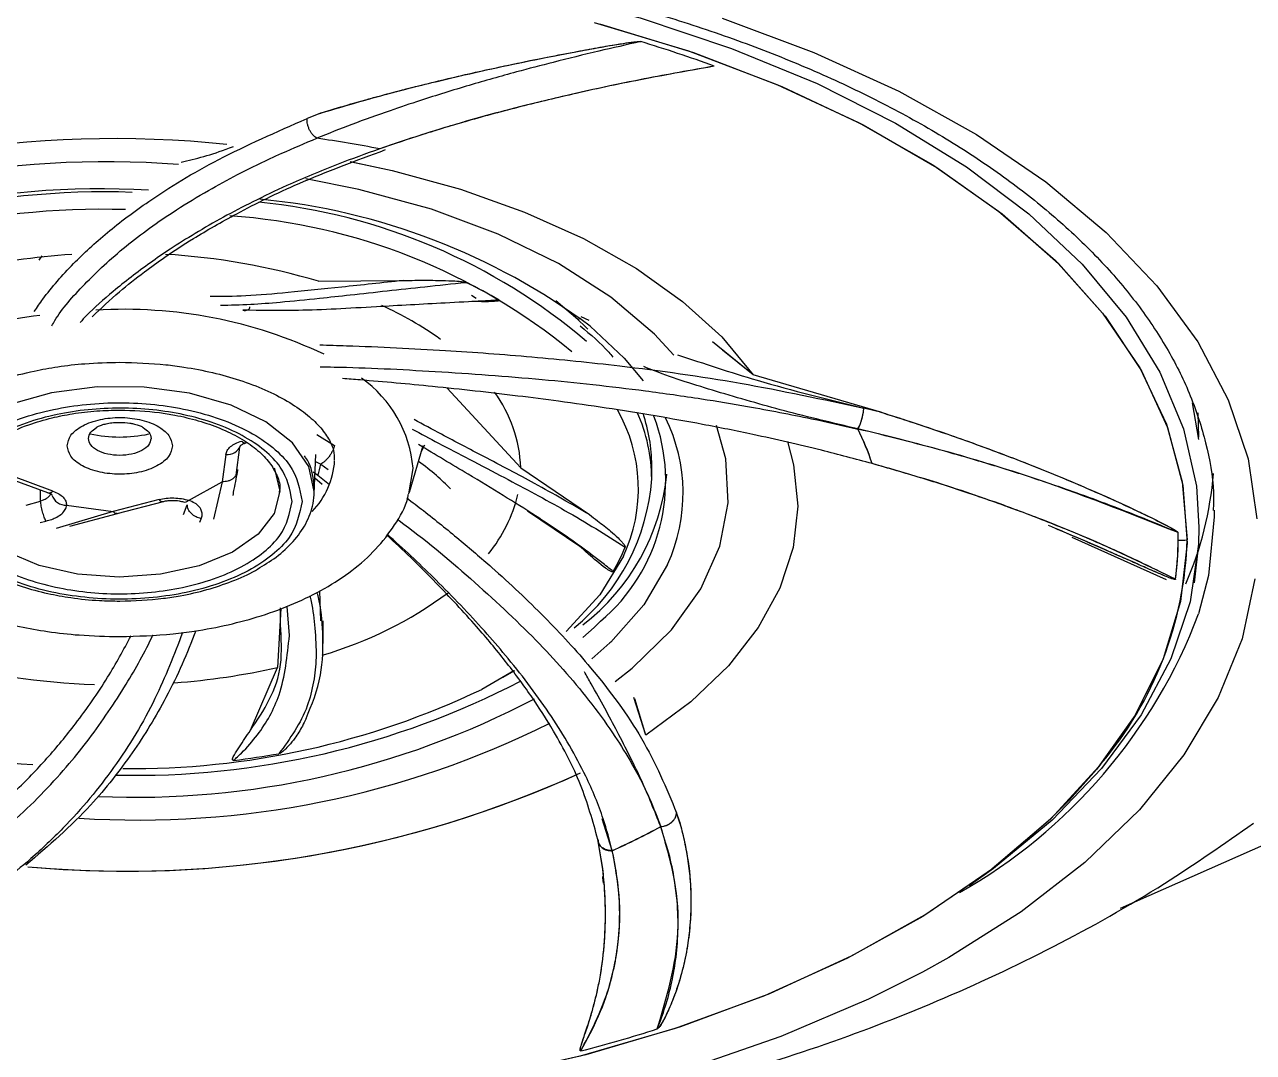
# Model space of a CAD drawing. Extents: x 1076 to 1148, y 508 to 635.
# Drawn here: x 1096.127 to 1097.709, y 577.003 to 578.326 of the extents above; entities that cross this region are included whole.
import ezdxf

# ---------------------------------------------------------------- set-up
doc = ezdxf.new("R2010")
doc.units = 0
doc.header["$MEASUREMENT"] = 0
doc.layers.add('1', color=4, linetype='Continuous')

# ---------------------------------------------------------------- blocks, each defined once
blk = doc.blocks.new('2026 TX')
at = {"layer": '1', "color": 3}
for p, q in [((20.7463, 58.4188), (20.7278, 58.4114)), ((20.7442, 58.4181), (20.7278, 58.4116)), ((20.3862, 58.2348), (20.3823, 58.2291)), ((20.7425, 58.202), (20.8515, 58.203)), ((20.9397, 58.1841), (20.9456, 58.1802)), ((21.0766, 58.1527), (21.048, 58.1767)), ((21.0804, 58.1567), (21.0908, 58.152)), ((21.0804, 58.1536), (21.0766, 58.1527)), ((21.3023, 58.0817), (21.25, 58.1242)), ((21.3023, 58.0817), (21.2629, 58.1132)), ((21.4679, 58.0331), (21.3023, 58.0817)), ((21.003, 57.962), (20.9084, 58.0644)), ((21.8764, 57.9982), (21.8681, 58.0456)), ((21.4653, 58.0339), (21.4448, 58.0388)), ((21.4679, 58.0331), (21.4448, 58.0386)), ((21.8764, 58.0014), (21.8752, 58.0325)), ((20.7403, 58.0046), (20.7632, 57.9907)), ((20.6364, 57.9526), (20.6413, 57.9884)), ((20.8597, 57.9304), (20.8774, 57.9905)), ((20.8792, 57.9911), (20.8744, 57.982)), ((20.6234, 57.9791), (20.6186, 57.9439)), ((20.7371, 57.929), (20.7392, 57.979)), ((20.7388, 57.9702), (20.7456, 57.9667)), ((20.7456, 57.9667), (20.755, 57.9599)), ((21.1717, 57.9478), (21.1717, 57.9652)), ((20.3388, 57.9501), (20.3935, 57.9301)), ((20.4005, 57.9319), (20.3462, 57.9518)), ((20.7418, 57.9521), (20.7358, 57.9563)), ((20.738, 57.9491), (20.7475, 57.9409)), ((20.7567, 57.9398), (20.7418, 57.9521)), ((20.8591, 57.9283), (20.8644, 57.9612)), ((21.003, 57.962), (21.0914, 57.9016)), ((20.3848, 57.919), (20.3848, 57.9333)), ((20.5751, 57.92), (20.6186, 57.9439)), ((20.6186, 57.9439), (20.6072, 57.8958)), ((20.3661, 57.9137), (20.3848, 57.919)), ((20.5372, 57.9209), (20.4782, 57.9055)), ((20.4831, 57.903), (20.5429, 57.9186)), ((20.7369, 57.926), (20.7372, 57.9314)), ((20.4782, 57.9055), (20.4047, 57.8837)), ((20.4181, 57.9138), (20.4782, 57.9055)), ((20.4223, 57.8868), (20.4838, 57.9032)), ((20.5688, 57.9018), (20.5735, 57.9143)), ((21.0793, 57.8606), (21.0118, 57.9062)), ((21.8961, 57.9072), (21.8961, 57.8986)), ((20.3841, 57.8914), (20.3916, 57.8934)), ((20.5897, 57.8918), (20.5916, 57.8964)), ((21.0464, 57.8834), (21.0464, 57.8828)), ((21.7128, 57.8724), (21.8342, 57.8181)), ((20.7456, 57.765), (20.7443, 57.8036)), ((20.6942, 57.7809), (20.6899, 57.7049)), ((20.6938, 57.7599), (20.6938, 57.7816)), ((20.7051, 57.7462), (20.7021, 57.7832)), ((20.7484, 57.7356), (20.7484, 57.7651)), ((20.6549, 57.624), (20.6899, 57.7049)), ((20.9943, 57.7006), (20.9527, 57.6767)), ((20.9949, 57.7004), (20.9799, 57.6918)), ((21.1642, 57.6176), (21.1486, 57.6662)), ((21.1642, 57.6176), (21.1501, 57.6644)), ((21.1209, 57.4691), (21.1078, 57.5102)), ((21.2078, 57.5056), (21.2037, 57.5181)), ((21.2083, 57.5037), (21.2037, 57.5179)), ((22.0097, 57.4983), (21.7748, 57.3944)), ((21.1088, 57.4461), (21.1024, 57.4836)), ((21.1089, 57.4448), (21.1024, 57.4834)), ((21.1082, 57.4357), (21.109, 57.4284)), ((21.1083, 57.4345), (21.1091, 57.4271))]:
    blk.add_line(p, q, dxfattribs=at)
at = {"layer": '1', "color": 3, "flags": 128}
for points in [[(21.2625, 58.5409), (21.3806, 58.4967), (21.4901, 58.4466), (21.5899, 58.3908), (21.6791, 58.3301), (21.7568, 58.265), (21.8223, 58.1961), (21.8749, 58.124), (21.9141, 58.0495), (21.9396, 57.9734), (21.9511, 57.8962)], [(21.9485, 57.8188), (21.9319, 57.7419), (21.9013, 57.6663), (21.8571, 57.5926), (21.7996, 57.5216), (21.7296, 57.454), (21.6476, 57.3904), (21.5543, 57.3315), (21.5203, 57.3126)], [(20.4927, 58.6337), (20.631, 58.6296), (20.7679, 58.6182), (20.902, 58.5995), (21.032, 58.5737), (21.1566, 58.541), (21.2745, 58.5018), (21.3846, 58.4565), (21.4857, 58.4056), (21.577, 58.3494), (21.6573, 58.2887), (21.7261, 58.2239), (21.7825, 58.1558), (21.8261, 58.085), (21.8563, 58.0122), (21.873, 57.9381), (21.8764, 57.8854)], [(20.4927, 58.6337), (20.631, 58.6296), (20.7679, 58.6182), (20.902, 58.5995), (21.032, 58.5737), (21.1566, 58.541), (21.2745, 58.5018), (21.3846, 58.4565), (21.4857, 58.4056), (21.577, 58.3494), (21.6573, 58.2887), (21.7261, 58.2239), (21.7825, 58.1558), (21.8261, 58.085), (21.8563, 58.0122), (21.873, 57.9381), (21.8764, 57.8854)], [(21.1046, 58.5333), (21.2256, 58.4963), (21.3391, 58.4528), (21.4439, 58.4034), (21.5388, 58.3486), (21.6229, 58.2888), (21.6953, 58.2248), (21.7554, 58.1571), (21.8024, 58.0866), (21.836, 58.0138), (21.8557, 57.9396), (21.8613, 57.8647), (21.8528, 57.7898), (21.8304, 57.7158), (21.7941, 57.6435), (21.7444, 57.5734), (21.7098, 57.5344)], [(21.0974, 58.5353), (21.2189, 58.4986), (21.3328, 58.4555), (21.4381, 58.4064), (21.5336, 58.3519), (21.6184, 58.2924), (21.6915, 58.2286), (21.7523, 58.1611), (21.8001, 58.0907), (21.8344, 58.018), (21.8549, 57.9439), (21.8614, 57.869)], [(20.7832, 58.3561), (20.8373, 58.3445), (20.9254, 58.3204), (21.0079, 58.2911), (21.0837, 58.257), (21.1519, 58.2185), (21.2115, 58.176), (21.2618, 58.1303), (21.3023, 58.0817)], [(20.785, 58.3558), (20.8373, 58.3445), (20.9254, 58.3204), (21.0079, 58.2911), (21.0837, 58.257), (21.1519, 58.2185), (21.2115, 58.176), (21.2618, 58.1303), (21.3023, 58.0817)], [(21.2002, 58.107), (21.1752, 58.134), (21.119, 58.1816), (21.0516, 58.2248), (20.9741, 58.2627), (20.8879, 58.2947), (20.7945, 58.3203), (20.7262, 58.334)], [(21.0766, 58.1527), (21.0864, 58.1435), (21.0895, 58.1404)], [(21.0925, 58.1441), (21.1363, 58.1031), (21.1607, 58.0737)], [(20.7372, 57.9314), (20.7302, 57.9637), (20.709, 57.9942), (20.6749, 58.021), (20.6299, 58.0427), (20.5765, 58.0579), (20.5179, 58.0658), (20.4575, 58.066), (20.3988, 58.0583), (20.3452, 58.0433), (20.2999, 58.0219), (20.2653, 57.9952), (20.2437, 57.9649), (20.2361, 57.9326), (20.2363, 57.9276)], [(21.1248, 57.6868), (21.1465, 57.704), (21.197, 57.7534), (21.2349, 57.806), (21.2595, 57.8608), (21.2702, 57.9169), (21.267, 57.9733), (21.2549, 58.0163)], [(21.3464, 57.9958), (21.3544, 57.9658), (21.3597, 57.9127), (21.3538, 57.8595), (21.3368, 57.8071), (21.3089, 57.7561), (21.2705, 57.7071), (21.222, 57.6607), (21.1642, 57.6176)], [(21.3464, 57.9958), (21.3544, 57.9658), (21.3597, 57.9127), (21.3538, 57.8595), (21.3368, 57.8071), (21.3089, 57.7561), (21.2705, 57.7071), (21.222, 57.6607), (21.1642, 57.6176)], [(20.6854, 57.9619), (20.6861, 57.9605), (20.6929, 57.9318), (20.6856, 57.903), (20.6648, 57.8763), (20.6319, 57.8534), (20.589, 57.8358), (20.5392, 57.8249), (20.4858, 57.8212), (20.4324, 57.8251), (20.3828, 57.8363), (20.3402, 57.8541), (20.3076, 57.8771), (20.2872, 57.904), (20.2804, 57.9327), (20.2804, 57.9327)], [(21.8764, 57.8854), (21.8758, 57.8636), (21.8649, 57.7892), (21.8402, 57.7158), (21.8021, 57.6441), (21.751, 57.5748), (21.6872, 57.5085), (21.6116, 57.446), (21.5805, 57.4238)], [(21.8764, 57.8854), (21.8758, 57.8636), (21.8701, 57.814)], [(21.8961, 57.8986), (21.8885, 57.8231), (21.8759, 57.7739)], [(21.1353, 57.8481), (21.105, 57.7982), (21.0617, 57.7513)], [(21.1921, 57.8376), (21.1615, 57.7856), (21.1191, 57.7376)], [(21.1057, 57.7644), (21.0975, 57.7565), (21.083, 57.7435)], [(21.1191, 57.7376), (21.1179, 57.7365), (21.0945, 57.7158)], [(21.7502, 57.5806), (21.7476, 57.5774), (21.6857, 57.5102), (21.6116, 57.4467), (21.5259, 57.3877), (21.4295, 57.3335), (21.3234, 57.2849), (21.2088, 57.2424), (21.0867, 57.2063), (20.9585, 57.177), (20.8255, 57.1549), (20.689, 57.1401), (20.5504, 57.1328), (20.4111, 57.1332), (20.2726, 57.1411)], [(21.7098, 57.5344), (21.6818, 57.5064), (21.6069, 57.4432), (21.5206, 57.3844), (21.4236, 57.3306), (21.317, 57.2823), (21.2019, 57.2401), (21.0795, 57.2044), (20.951, 57.1755), (20.8177, 57.1538), (20.681, 57.1395), (20.5423, 57.1326), (20.4031, 57.1334), (20.2647, 57.1418), (20.1286, 57.1576), (19.9962, 57.1808), (19.8687, 57.211), (19.7477, 57.2481), (19.6342, 57.2915), (19.5295, 57.3409), (19.4346, 57.3958), (19.3504, 57.4556), (19.278, 57.5196), (19.2503, 57.5486)], [(21.5203, 57.3126), (21.4509, 57.2777), (21.3381, 57.2297), (21.2171, 57.1879), (21.0891, 57.1526), (20.9553, 57.1243), (20.8169, 57.1032), (20.6754, 57.0894), (20.5321, 57.0832), (20.3884, 57.0846), (20.2455, 57.0936), (20.105, 57.1101), (19.9682, 57.1339), (19.8364, 57.1648), (19.7108, 57.2025), (19.5927, 57.2467), (19.4833, 57.2969), (19.4259, 57.3276)]]:
    blk.add_lwpolyline(points, dxfattribs=at)
at = {"layer": '1', "color": 3}
for centre, radius, start, end in [((20.6284, 56.7698), 1.8194, 69.9465, 73.0949), ((20.6284, 56.7698), 1.8194, 69.9467, 73.0953), ((20.4793, 56.968), 1.4176, 84.112, 114.4144), ((20.5053, 56.747), 1.6559, 78.997, 81.8362), ((20.4686, 57.149), 1.2069, 85.5558, 116.886), ((20.4628, 57.2397), 1.0813, 86.7745, 118.7025), ((20.4673, 57.2834), 1.0337, 88.0301, 119.0661), ((20.5906, 57.54), 0.7674, 49.6152, 84.3713), ((20.5886, 57.4678), 0.8434, 53.3127, 84.6706), ((20.4634, 57.3055), 0.9892, 88.2349, 119.7), ((20.576, 57.5124), 0.7755, 50.5327, 86.1181), ((20.4814, 57.3458), 0.8925, 93.6267, 102.815), ((20.4958, 57.3783), 0.8598, 73.3276, 86.6775), ((20.6506, 57.6192), 0.6461, 59.8265, 64.1443), ((20.6285, 57.7444), 0.4692, 54.6833, 65.3812), ((20.421, 57.7593), 0.4002, 95.3472, 133.2887), ((20.4919, 57.5623), 0.6036, 64.6942, 93.409), ((20.7068, 57.9481), 0.1581, 4.7702, 54.7808), ((20.8278, 57.9558), 0.1753, 2.008, 36.2041), ((20.9533, 57.945), 0.2364, 310.1636, 20.6124), ((20.9505, 57.9348), 0.2041, 334.8867, 29.9088), ((20.9608, 57.9465), 0.2109, 0.2822, 24.2984), ((20.9657, 57.9647), 0.206, 0.1621, 18.9587), ((20.9923, 57.9292), 0.2198, 335.3711, 26.2353), ((21.136, 57.861), 0.3368, 18.4215, 26.6332), ((21.136, 57.8608), 0.3368, 18.4222, 26.634), ((20.4867, 58.1784), 0.1769, 257.5158, 282.1339), ((20.6483, 57.9996), 0.00564, 215.299, 279.3781), ((20.6249, 57.9979), 0.0189, 265.4403, 336.6546), ((20.6595, 57.9779), 0.1041, 315.9219, 356.3975), ((20.6658, 57.9796), 0.0808, 340.0793, 350.8309), ((20.9116, 57.9825), 0.2811, 307.5625, 354.1318), ((21.4554, 57.9895), 0.441, 336.3422, 355.4681), ((20.9016, 57.9666), 0.2708, 308.91, 355.9749), ((20.3957, 57.9363), 0.00653, 250.3991, 317.863), ((20.4176, 57.9336), 0.0198, 200.0507, 271.5467), ((20.5417, 57.9237), 0.00525, 212.2068, 278.1754), ((20.5703, 57.9241), 0.00631, 257.0636, 319.8316), ((20.8124, 57.9729), 0.1924, 320.7996, 346.3498), ((21.4526, 57.8718), 0.3971, 352.2629, 0.9549), ((21.4546, 57.8718), 0.3951, 359.5408, 0.9607), ((20.9142, 57.9488), 0.2402, 329.9092, 338.2631), ((21.3915, 57.8845), 0.4701, 319.7257, 358.1133), ((21.4521, 57.8719), 0.3976, 352.2656, 359.5312), ((21.7882, 59.968), 2.1003, 271.6763, 271.9949), ((20.5997, 58.222), 0.5227, 286.3891, 306.3424), ((21.2258, 58.0204), 0.6953, 299.4824, 339.2348), ((20.4206, 58.4262), 0.8476, 235.0416, 266.8833), ((20.48, 58.5575), 0.8748, 254.513, 268.3086), ((20.4924, 58.5728), 0.89, 274.1793, 282.8224), ((20.5063, 58.6424), 1.0764, 268.6804, 297.4629), ((20.5061, 58.6447), 1.1069, 267.5594, 297.7016), ((20.5029, 58.6173), 1.0426, 269.3169, 295.5575), ((20.5109, 58.6939), 1.1855, 266.3028, 296.5401), ((20.4954, 58.7212), 1.1443, 276.927, 279.8764), ((20.4953, 58.856), 1.4134, 264.8359, 294.4336), ((20.4958, 58.8546), 1.4119, 265.0901, 294.4407), ((20.7031, 58.392), 1.013, 294.3599, 298.2999), ((20.7031, 58.3918), 1.013, 294.3602, 298.3003), ((20.5883, 59.1026), 1.9544, 284.5835, 287.5855), ((20.5883, 59.1026), 1.9544, 284.5838, 287.5855)]:
    blk.add_arc(centre, radius, start, end, dxfattribs=at)
for points, knots in [([(20.4867, 59.1014), (20.4345, 59.1007), (20.3615, 59.0998), (20.2546, 59.0937), (20.1644, 59.0864), (20.0582, 59.0743), (19.9486, 59.0581), (19.8364, 59.0371), (19.7239, 59.0115), (19.6125, 58.9812), (19.5037, 58.9463), (19.3985, 58.9069), (19.2979, 58.8632), (19.2026, 58.8155), (19.1133, 58.7638), (19.0306, 58.7086), (18.9551, 58.6499), (18.8872, 58.5881), (18.8272, 58.5232), (18.7756, 58.4554), (18.7329, 58.3848), (18.6993, 58.3116), (18.6755, 58.2356), (18.6623, 58.157), (18.6603, 58.0756), (18.6712, 57.9918), (18.6912, 57.9172), (18.7125, 57.8716), (18.7207, 57.8539)], [0, 0, 0, 0, 0.047317, 0.066231, 0.097598, 0.130022, 0.164662, 0.200656, 0.237654, 0.275378, 0.313634, 0.352281, 0.391219, 0.430376, 0.469705, 0.509178, 0.548789, 0.588546, 0.628482, 0.668655, 0.709158, 0.750122, 0.791733, 0.834239, 0.877947, 0.923199, 0.970269, 1, 1, 1, 1]), ([(22.2623, 57.8753), (22.2657, 57.8825), (22.2807, 57.9143), (22.2973, 57.973), (22.3112, 58.0515), (22.3129, 58.1329), (22.3024, 58.2168), (22.2791, 58.2989), (22.2444, 58.3776), (22.2004, 58.4516), (22.1462, 58.5233), (22.0822, 58.5922), (22.0088, 58.658), (21.9266, 58.7202), (21.836, 58.7787), (21.7377, 58.833), (21.6324, 58.8829), (21.5206, 58.9281), (21.4034, 58.9684), (21.2817, 59.0034), (21.1568, 59.0331), (21.031, 59.0572), (20.9069, 59.0756), (20.7961, 59.0876), (20.697, 59.0951), (20.5977, 59.1002), (20.5271, 59.101), (20.4867, 59.1014)], [0, 0, 0, 0, 0.012179, 0.054296, 0.097318, 0.141556, 0.187358, 0.235, 0.277908, 0.320877, 0.363873, 0.406869, 0.449842, 0.492777, 0.535659, 0.578473, 0.621201, 0.663817, 0.706274, 0.748489, 0.790309, 0.831407, 0.870963, 0.908423, 0.935127, 0.962892, 1, 1, 1, 1]), ([(19.1143, 58.0679), (19.1151, 58.07), (19.1235, 58.0928), (19.1493, 58.1354), (19.1921, 58.1949), (19.2454, 58.2522), (19.3076, 58.307), (19.3786, 58.3588), (19.4578, 58.4074), (19.5446, 58.4523), (19.6382, 58.493), (19.7377, 58.5293), (19.8421, 58.5607), (19.9496, 58.587), (20.0576, 58.6078), (20.1603, 58.6229), (20.2513, 58.6325), (20.336, 58.6387), (20.4124, 58.642), (20.4641, 58.6424), (20.4867, 58.6426)], [0, 0, 0, 0, 0.006751, 0.072375, 0.137261, 0.201684, 0.26585, 0.329884, 0.39383, 0.457705, 0.521477, 0.585057, 0.648275, 0.710796, 0.771876, 0.829443, 0.878969, 0.918363, 0.964388, 1, 1, 1, 1]), ([(20.4867, 58.6426), (20.5323, 58.6419), (20.5963, 58.641), (20.69, 58.635), (20.7689, 58.6279), (20.8615, 58.6162), (20.9565, 58.6004), (21.0531, 58.5802), (21.1491, 58.5556), (21.243, 58.5266), (21.3334, 58.4935), (21.4194, 58.4565), (21.5, 58.4158), (21.5745, 58.3719), (21.6423, 58.3249), (21.7029, 58.2752), (21.756, 58.2232), (21.8013, 58.1689), (21.8384, 58.1125), (21.8672, 58.054), (21.8864, 57.9931), (21.896, 57.9437), (21.895, 57.9146), (21.8947, 57.9068)], [0, 0, 0, 0, 0.0616383, 0.0863688, 0.1273384, 0.1696494, 0.2147983, 0.2616348, 0.309688, 0.3585835, 0.4080594, 0.4579291, 0.5080649, 0.5583884, 0.6088696, 0.6595312, 0.710448, 0.7617826, 0.8138043, 0.8669189, 0.9216908, 0.9788247, 1, 1, 1, 1]), ([(21.1575, 58.5106), (21.1394, 58.5065), (21.1015, 58.4979), (21.0482, 58.4848), (20.9925, 58.4702), (20.9351, 58.454), (20.8809, 58.4372), (20.8307, 58.4203), (20.7857, 58.4042), (20.7554, 58.3921), (20.7405, 58.3861)], [0, 0, 0, 0, 0.118992, 0.250177, 0.358107, 0.500217, 0.652031, 0.750145, 0.877265, 1, 1, 1, 1]), ([(20.7442, 58.4181), (20.7699, 58.4258), (20.8157, 58.4395), (20.884, 58.4568), (20.9395, 58.4699), (20.9878, 58.4804), (21.0304, 58.4892), (21.0684, 58.4965), (21.0988, 58.5021), (21.1243, 58.5065), (21.142, 58.5093), (21.153, 58.5106), (21.156, 58.5107), (21.157, 58.5107), (21.1574, 58.5106), (21.1575, 58.5106)], [0, 0, 0, 0, 0.2118772, 0.3779138, 0.5136447, 0.615978, 0.7198614, 0.8090863, 0.8760184, 0.9258277, 0.9796142, 0.9935258, 0.9976535, 0.9990358, 1, 1, 1, 1]), ([(20.7463, 58.4188), (20.7573, 58.4222), (20.7807, 58.4293), (20.8161, 58.4392), (20.8499, 58.4481), (20.8817, 58.4562), (20.9257, 58.4668), (20.9803, 58.479), (21.0364, 58.4905), (21.0777, 58.4983), (21.1109, 58.5043), (21.135, 58.5083), (21.151, 58.5104), (21.1554, 58.5107), (21.1567, 58.5107), (21.1572, 58.5107), (21.1574, 58.5106), (21.1575, 58.5106)], [0, 0, 0, 0, 0.092691, 0.196519, 0.283182, 0.353627, 0.437177, 0.608372, 0.745379, 0.828585, 0.891261, 0.970341, 0.990895, 0.996828, 0.998739, 0.999445, 1, 1, 1, 1]), ([(21.2523, 58.4789), (21.2072, 58.4708), (21.1212, 58.4553), (21.0046, 58.428), (20.9052, 58.4007), (20.8481, 58.3816), (20.8214, 58.3727)], [0, 0, 0, 0, 0.2926798, 0.5569464, 0.7927393, 1, 1, 1, 1]), ([(21.2523, 58.4789), (21.2221, 58.4736), (21.1618, 58.4629), (21.0787, 58.4452), (21.0029, 58.4271), (20.9369, 58.4093), (20.8762, 58.3911), (20.8395, 58.3786), (20.8214, 58.3725)], [0, 0, 0, 0, 0.195459, 0.390276, 0.552712, 0.713557, 0.858443, 1, 1, 1, 1]), ([(20.3766, 58.1632), (20.3802, 58.1685), (20.389, 58.1814), (20.4057, 58.2019), (20.4258, 58.2238), (20.4474, 58.2447), (20.4703, 58.2647), (20.4957, 58.2848), (20.54, 58.3165), (20.6116, 58.3605), (20.6885, 58.3942), (20.7278, 58.4114)], [0, 0, 0, 0, 0.064358, 0.156965, 0.246537, 0.324585, 0.402627, 0.480787, 0.559216, 0.774447, 1, 1, 1, 1]), ([(20.7405, 58.3861), (20.7388, 58.3873), (20.7363, 58.3891), (20.7332, 58.393), (20.7311, 58.3965), (20.7295, 58.4003), (20.728, 58.4055), (20.7279, 58.4091), (20.7278, 58.4114)], [0, 0, 0, 0, 0.234643, 0.36249, 0.494052, 0.626491, 0.756856, 1, 1, 1, 1]), ([(20.3992, 58.1447), (20.4005, 58.147), (20.4103, 58.1645), (20.4403, 58.1985), (20.4828, 58.2385), (20.5247, 58.2706), (20.56, 58.2947), (20.598, 58.3177), (20.6429, 58.3421), (20.6893, 58.3647), (20.7252, 58.3797), (20.7405, 58.3861)], [0, 0, 0, 0, 0.02845, 0.220575, 0.417664, 0.510563, 0.60628, 0.708878, 0.793555, 0.912376, 1, 1, 1, 1]), ([(20.8214, 58.3725), (20.8033, 58.366), (20.7614, 58.3509), (20.7071, 58.3279), (20.6586, 58.3049), (20.6193, 58.2843), (20.5838, 58.2639), (20.5527, 58.2443), (20.5162, 58.2193), (20.4795, 58.1907), (20.4507, 58.1652), (20.4383, 58.152), (20.4356, 58.1491)], [0, 0, 0, 0, 0.099013, 0.229525, 0.323824, 0.412154, 0.502849, 0.590586, 0.665701, 0.825515, 0.961113, 1, 1, 1, 1]), ([(20.451, 58.1563), (20.4624, 58.167), (20.4825, 58.1861), (20.515, 58.2118), (20.5467, 58.2346), (20.585, 58.2597), (20.6409, 58.2918), (20.7207, 58.3313), (20.7907, 58.3573), (20.829, 58.3715)], [0, 0, 0, 0, 0.147941, 0.263017, 0.347164, 0.454815, 0.599537, 0.781274, 1, 1, 1, 1]), ([(20.5657, 58.3553), (20.5846, 58.3598), (20.6048, 58.3647), (20.6316, 58.375), (20.6333, 58.3756)], [0, 0, 0, 0, 0.935235, 1, 1, 1, 1]), ([(20.8515, 58.203), (20.8248, 58.2001), (20.7729, 58.1945), (20.7053, 58.1875), (20.6484, 58.1826), (20.618, 58.1823), (20.6031, 58.1822)], [0, 0, 0, 0, 0.280747, 0.545552, 0.776817, 1, 1, 1, 1]), ([(20.8515, 58.203), (20.8566, 58.2031), (20.8704, 58.2033), (20.8901, 58.2033), (20.9082, 58.2029), (20.9194, 58.2024), (20.926, 58.2018), (20.9297, 58.2013), (20.9315, 58.201), (20.9322, 58.2007), (20.9323, 58.2006)], [0, 0, 0, 0, 0.191801, 0.519634, 0.729787, 0.856818, 0.93009, 0.970764, 0.992671, 1, 1, 1, 1]), ([(20.6162, 58.1713), (20.6289, 58.1715), (20.6528, 58.1719), (20.6957, 58.1753), (20.7388, 58.1796), (20.7853, 58.1847), (20.8307, 58.1897), (20.8805, 58.1952), (20.9147, 58.1988), (20.9323, 58.2006)], [0, 0, 0, 0, 0.1542714, 0.2889518, 0.4544243, 0.5750718, 0.7142254, 0.8527531, 1, 1, 1, 1]), ([(20.9753, 58.1778), (20.9744, 58.1777), (20.9721, 58.1776), (20.965, 58.1772), (20.9426, 58.176), (20.8915, 58.1733), (20.8097, 58.1687), (20.7192, 58.1635), (20.6682, 58.1644), (20.645, 58.1648)], [0, 0, 0, 0, 0.007325, 0.019566, 0.05865, 0.192116, 0.441769, 0.746986, 1, 1, 1, 1]), ([(20.9753, 58.1778), (20.9754, 58.1777), (20.9756, 58.1776), (20.9757, 58.1775), (20.9757, 58.1773), (20.9755, 58.1771), (20.9747, 58.1768), (20.9712, 58.1761), (20.9594, 58.1755), (20.9482, 58.1758), (20.94, 58.176)], [0, 0, 0, 0, 0.0097114, 0.0195182, 0.0283965, 0.0380997, 0.0546904, 0.1065025, 0.3447597, 1, 1, 1, 1]), ([(20.645, 58.1648), (20.6461, 58.1646), (20.6483, 58.1643), (20.6509, 58.1648), (20.6526, 58.1657), (20.6535, 58.1666), (20.6541, 58.1677), (20.6542, 58.1685), (20.6542, 58.1689)], [0, 0, 0, 0, 0.277558, 0.532524, 0.651825, 0.767232, 0.882131, 1, 1, 1, 1]), ([(21.0797, 58.1445), (21.0929, 58.1335), (21.1085, 58.1205), (21.1199, 58.1065), (21.1216, 58.1044)], [0, 0, 0, 0, 0.846779, 1, 1, 1, 1]), ([(20.7442, 58.1201), (20.7557, 58.1198), (20.7883, 58.1189), (20.8423, 58.1166), (20.9033, 58.1133), (20.9615, 58.1093), (21.0174, 58.1048), (21.0738, 58.0995), (21.1633, 58.0896), (21.2891, 58.0722), (21.3921, 58.05), (21.4448, 58.0386)], [0, 0, 0, 0, 0.0511433, 0.1450588, 0.2358952, 0.3150461, 0.3941902, 0.4734541, 0.5529903, 0.7712617, 1, 1, 1, 1]), ([(21.2049, 58.1074), (21.239, 58.0961), (21.3185, 58.0695), (21.3989, 58.05), (21.4448, 58.0388)], [0, 0, 0, 0, 0.429129, 1, 1, 1, 1]), ([(20.2103, 57.9735), (20.2102, 57.9746), (20.2095, 57.9811), (20.2137, 57.9926), (20.2248, 58.011), (20.2434, 58.0295), (20.2692, 58.0475), (20.3009, 58.0635), (20.3369, 58.0768), (20.3727, 58.0861), (20.4078, 58.0924), (20.4447, 58.0968), (20.4717, 58.0974), (20.4867, 58.0978)], [0, 0, 0, 0, 0.0240353, 0.1483523, 0.2527708, 0.3562166, 0.4585829, 0.5599357, 0.6573091, 0.7528507, 0.8234483, 0.9017389, 1, 1, 1, 1]), ([(20.4867, 58.0978), (20.5066, 58.0972), (20.5346, 58.0963), (20.5743, 58.091), (20.6065, 58.0848), (20.6417, 58.075), (20.6744, 58.0626), (20.7032, 58.0479), (20.7269, 58.0318), (20.7448, 58.015), (20.7566, 57.9986), (20.7628, 57.9842), (20.7629, 57.9759), (20.7629, 57.972)], [0, 0, 0, 0, 0.128665, 0.180644, 0.265575, 0.35155, 0.441314, 0.532166, 0.623319, 0.714911, 0.808576, 0.908949, 1, 1, 1, 1]), ([(20.7449, 58.0919), (20.7508, 58.0918), (20.7988, 58.0912), (20.8939, 58.0862), (21.0058, 58.0783), (21.0966, 58.0692), (21.1651, 58.061), (21.2317, 58.0516), (21.3032, 58.0397), (21.3706, 58.0269), (21.4173, 58.0163), (21.4371, 58.0118)], [0, 0, 0, 0, 0.026949, 0.218784, 0.41689, 0.509912, 0.605757, 0.708491, 0.79328, 0.912259, 1, 1, 1, 1]), ([(21.4371, 58.012), (21.4056, 58.0195), (21.345, 58.0338), (21.2571, 58.0593), (21.1961, 58.0782), (21.1662, 58.0903), (21.1617, 58.0922)], [0, 0, 0, 0, 0.340829, 0.6561481, 0.9481114, 1, 1, 1, 1]), ([(21.4556, 57.9673), (21.4339, 57.9731), (21.3837, 57.9867), (21.3105, 58.0033), (21.2387, 58.0177), (21.1755, 58.0289), (21.1135, 58.0389), (21.0546, 58.0473), (20.9799, 58.0569), (20.8944, 58.0662), (20.8192, 58.0733), (20.781, 58.0761), (20.7735, 58.0767)], [0, 0, 0, 0, 0.099551, 0.230772, 0.325583, 0.414393, 0.505581, 0.593794, 0.669317, 0.828944, 0.966333, 1, 1, 1, 1]), ([(20.2519, 57.9197), (20.2551, 57.9356), (20.2602, 57.9601), (20.2897, 57.9895), (20.3201, 58.0096), (20.3579, 58.0259), (20.4127, 58.0411), (20.4877, 58.0487), (20.5626, 58.0407), (20.6171, 58.0253), (20.6546, 58.0088), (20.6848, 57.9885), (20.7138, 57.959), (20.7184, 57.9346), (20.7215, 57.9187)], [0, 0, 0, 0, 0.119728, 0.18418, 0.25, 0.31582, 0.380272, 0.5, 0.619728, 0.68418, 0.75, 0.81582, 0.880272, 1, 1, 1, 1]), ([(20.7086, 57.9187), (20.7058, 57.9337), (20.7014, 57.9569), (20.674, 57.9848), (20.6455, 58.0039), (20.61, 58.0196), (20.5585, 58.0341), (20.4876, 58.0416), (20.4167, 58.0344), (20.3649, 58.0201), (20.3292, 58.0047), (20.3004, 57.9856), (20.2725, 57.9579), (20.2678, 57.9347), (20.2647, 57.9197)], [0, 0, 0, 0, 0.119728, 0.18418, 0.25, 0.31582, 0.380272, 0.5, 0.619728, 0.68418, 0.75, 0.81582, 0.880272, 1, 1, 1, 1]), ([(20.2935, 57.9669), (20.2942, 57.9683), (20.2983, 57.9753), (20.3125, 57.9878), (20.3366, 58.0039), (20.3663, 58.0169), (20.3972, 58.0261), (20.4268, 58.032), (20.4562, 58.0356), (20.4769, 58.036), (20.4867, 58.0362)], [0, 0, 0, 0, 0.034741, 0.187394, 0.33495, 0.509443, 0.64489, 0.7554, 0.883843, 1, 1, 1, 1]), ([(20.4867, 58.0362), (20.5039, 58.0356), (20.528, 58.0348), (20.5616, 58.0292), (20.5883, 58.0229), (20.6166, 58.013), (20.6418, 58.0007), (20.6629, 57.9863), (20.679, 57.9704), (20.6891, 57.9532), (20.6939, 57.9399), (20.6922, 57.9319), (20.6918, 57.93)], [0, 0, 0, 0, 0.152884, 0.213892, 0.313212, 0.41299, 0.516713, 0.621642, 0.727981, 0.838144, 0.960224, 1, 1, 1, 1]), ([(21.4371, 58.012), (21.4375, 58.0127), (21.4384, 58.0141), (21.4397, 58.0169), (21.441, 58.0204), (21.4422, 58.0242), (21.4432, 58.0282), (21.4442, 58.0333), (21.4446, 58.0366), (21.4448, 58.0388)], [0, 0, 0, 0, 0.121409, 0.249103, 0.380728, 0.513445, 0.644273, 0.770475, 1, 1, 1, 1]), ([(21.4371, 58.0118), (21.4379, 58.0132), (21.4392, 58.0154), (21.4408, 58.0197), (21.442, 58.0235), (21.4431, 58.0275), (21.4442, 58.0328), (21.4446, 58.0363), (21.4448, 58.0386)], [0, 0, 0, 0, 0.234643, 0.3624901, 0.4940523, 0.6264915, 0.7568555, 1, 1, 1, 1]), ([(21.4653, 58.0339), (21.477, 58.0302), (21.5012, 58.0226), (21.538, 58.0103), (21.5766, 57.9969), (21.6166, 57.9822), (21.6581, 57.9663), (21.7007, 57.949), (21.7381, 57.9331), (21.769, 57.9193), (21.7922, 57.9086), (21.8159, 57.8972), (21.8342, 57.8881), (21.8459, 57.8815), (21.8488, 57.8795), (21.8494, 57.8788), (21.8496, 57.8786), (21.8496, 57.8785), (21.8496, 57.8784)], [0, 0, 0, 0, 0.08091, 0.167374, 0.259551, 0.357599, 0.46167, 0.57191, 0.688455, 0.761739, 0.82713, 0.884508, 0.967922, 0.990246, 0.99664, 0.998677, 0.999421, 1, 1, 1, 1]), ([(21.4679, 58.0331), (21.4802, 58.0292), (21.506, 58.021), (21.5429, 58.0086), (21.5773, 57.9966), (21.6097, 57.9848), (21.6542, 57.9679), (21.7061, 57.947), (21.7558, 57.9254), (21.7902, 57.9096), (21.8167, 57.8969), (21.8351, 57.8877), (21.8462, 57.8813), (21.8488, 57.8795), (21.8494, 57.8788), (21.8496, 57.8786), (21.8496, 57.8785), (21.8496, 57.8784)], [0, 0, 0, 0, 0.0854506, 0.1800646, 0.2623352, 0.3344794, 0.4193483, 0.5969165, 0.738973, 0.8245883, 0.8892299, 0.9700006, 0.9907973, 0.9967995, 0.9987301, 0.9994422, 1, 1, 1, 1]), ([(20.4189, 57.9903), (20.4198, 57.9949), (20.4213, 58.002), (20.4298, 58.0104), (20.4386, 58.0162), (20.4494, 58.0209), (20.4653, 58.0253), (20.487, 58.0275), (20.5086, 58.0252), (20.5244, 58.0208), (20.5351, 58.016), (20.5438, 58.0102), (20.5522, 58.0017), (20.5536, 57.9946), (20.5544, 57.99)], [0, 0, 0, 0, 0.119721, 0.184811, 0.25, 0.31509, 0.380279, 0.5, 0.619721, 0.684811, 0.75, 0.81509, 0.880279, 1, 1, 1, 1]), ([(20.4464, 57.9996), (20.4469, 58.0025), (20.4478, 58.0077), (20.4539, 58.0118), (20.4566, 58.0136)], [0, 0, 0, 0, 0.5534833, 1, 1, 1, 1]), ([(20.4564, 58.0138), (20.4572, 58.0143), (20.459, 58.0154), (20.4644, 58.0174), (20.471, 58.0191), (20.4784, 58.0202), (20.4839, 58.0204), (20.4867, 58.0204)], [0, 0, 0, 0, 0.18432, 0.401866, 0.584128, 0.79092, 1, 1, 1, 1]), ([(20.4867, 58.0204), (20.4911, 58.0202), (20.4972, 58.02), (20.5051, 58.0184), (20.5105, 58.0169), (20.515, 58.015), (20.5164, 58.0142), (20.5169, 58.0138)], [0, 0, 0, 0, 0.334543, 0.46577, 0.667378, 0.860694, 1, 1, 1, 1]), ([(20.5167, 58.0136), (20.5195, 58.0118), (20.5256, 58.0076), (20.5265, 58.0023), (20.5269, 57.9995)], [0, 0, 0, 0, 0.453741, 1, 1, 1, 1]), ([(20.8634, 58.0117), (20.8746, 58.0057), (20.8991, 57.9924), (20.9391, 57.9717), (20.9809, 57.9499), (21.0221, 57.928), (21.0617, 57.9061), (21.1011, 57.883), (21.125, 57.8677), (21.1373, 57.8599)], [0, 0, 0, 0, 0.1085049, 0.2384146, 0.3891221, 0.5256266, 0.6681526, 0.8297617, 1, 1, 1, 1]), ([(21.0914, 57.9016), (21.0686, 57.9149), (21.0267, 57.9391), (20.9604, 57.9739), (20.9075, 58.0013), (20.8774, 58.0176), (20.8656, 58.024)], [0, 0, 0, 0, 0.342348, 0.627912, 0.854793, 1, 1, 1, 1]), ([(21.8496, 57.8784), (21.7868, 57.9034), (21.6926, 57.9408), (21.5501, 57.984), (21.4748, 58.0027), (21.4371, 58.012)], [0, 0, 0, 0, 0.499972, 0.750041, 1, 1, 1, 1]), ([(21.8496, 57.8784), (21.8352, 57.8845), (21.8047, 57.8972), (21.759, 57.9148), (21.709, 57.9331), (21.6548, 57.9515), (21.5998, 57.9687), (21.5454, 57.9843), (21.4937, 57.9982), (21.4558, 58.0073), (21.4371, 58.0118)], [0, 0, 0, 0, 0.118974, 0.250213, 0.359051, 0.500276, 0.64972, 0.750182, 0.876723, 1, 1, 1, 1]), ([(20.6234, 57.9791), (20.6238, 57.9809), (20.6246, 57.9844), (20.6291, 57.9892), (20.6353, 57.9935), (20.6409, 57.9954), (20.6437, 57.9963)], [0, 0, 0, 0, 0.249864, 0.499991, 0.749866, 1, 1, 1, 1]), ([(20.5544, 57.99), (20.5535, 57.9854), (20.552, 57.9783), (20.5435, 57.9698), (20.5347, 57.9641), (20.5239, 57.9593), (20.5081, 57.955), (20.4864, 57.9528), (20.4647, 57.9551), (20.4489, 57.9595), (20.4382, 57.9643), (20.4295, 57.9701), (20.4211, 57.9786), (20.4198, 57.9857), (20.4189, 57.9903)], [0, 0, 0, 0, 0.119721, 0.184811, 0.25, 0.31509, 0.380279, 0.5, 0.619721, 0.684811, 0.75, 0.81509, 0.880279, 1, 1, 1, 1]), ([(20.6419, 57.9905), (20.642, 57.9906), (20.6421, 57.9908), (20.6444, 57.9922), (20.647, 57.9934), (20.6489, 57.9939), (20.6493, 57.994)], [0, 0, 0, 0, 0.296775, 0.608787, 0.921059, 1, 1, 1, 1]), ([(20.7632, 57.9907), (20.763, 57.9897), (20.7624, 57.9876), (20.761, 57.9841), (20.7589, 57.9803), (20.7565, 57.9766), (20.7537, 57.9732), (20.7508, 57.9703), (20.7481, 57.9681), (20.7464, 57.9672), (20.7456, 57.9667)], [0, 0, 0, 0, 0.114823, 0.237945, 0.367295, 0.5, 0.632705, 0.762055, 0.885176, 1, 1, 1, 1]), ([(21.122, 57.8284), (21.1216, 57.8288), (21.1203, 57.8298), (21.1166, 57.8327), (21.1047, 57.8422), (21.0753, 57.8645), (21.0194, 57.9027), (20.946, 57.9472), (20.8929, 57.979), (20.8714, 57.9919)], [0, 0, 0, 0, 0.007671, 0.020489, 0.061421, 0.201195, 0.462645, 0.782285, 1, 1, 1, 1]), ([(20.6639, 57.8315), (20.6722, 57.8365), (20.6898, 57.8471), (20.7109, 57.8668), (20.7275, 57.8899), (20.7375, 57.9167), (20.7373, 57.9459), (20.7322, 57.9669), (20.725, 57.9765), (20.7245, 57.9772)], [0, 0, 0, 0, 0.137163, 0.292198, 0.450914, 0.61675, 0.798874, 0.985686, 1, 1, 1, 1]), ([(20.9126, 57.9347), (20.9067, 57.9406), (20.8942, 57.9531), (20.8793, 57.9641), (20.8715, 57.97)], [0, 0, 0, 0, 0.472012, 1, 1, 1, 1]), ([(21.8461, 57.8184), (21.8128, 57.8346), (21.7494, 57.8655), (21.6475, 57.9061), (21.5506, 57.9399), (21.4859, 57.9587), (21.4556, 57.9674)], [0, 0, 0, 0, 0.292679, 0.556946, 0.792739, 1, 1, 1, 1]), ([(21.8461, 57.8184), (21.8244, 57.8291), (21.7808, 57.8506), (21.7136, 57.8797), (21.6467, 57.9059), (21.583, 57.9285), (21.5193, 57.949), (21.4767, 57.9612), (21.4556, 57.9673)], [0, 0, 0, 0, 0.192909, 0.386631, 0.548009, 0.709745, 0.856105, 1, 1, 1, 1]), ([(20.6363, 57.9526), (20.6359, 57.9519), (20.6348, 57.9501), (20.6324, 57.9478), (20.6293, 57.9459), (20.6247, 57.9441), (20.621, 57.944), (20.6186, 57.9439)], [0, 0, 0, 0, 0.1352879, 0.3184305, 0.4999457, 0.6761663, 1, 1, 1, 1]), ([(20.6382, 57.9595), (20.6369, 57.9514), (20.6351, 57.9409), (20.6326, 57.9291), (20.6321, 57.9263)], [0, 0, 0, 0, 0.765849, 1, 1, 1, 1]), ([(20.6382, 57.9595), (20.6381, 57.9574), (20.6379, 57.9549), (20.6365, 57.9529), (20.6363, 57.9526)], [0, 0, 0, 0, 0.881643, 1, 1, 1, 1]), ([(20.1182, 57.9206), (20.1202, 57.9144), (20.1265, 57.8947), (20.1482, 57.8653), (20.1808, 57.8334), (20.2203, 57.8068), (20.2637, 57.7855), (20.3096, 57.7691), (20.3531, 57.758), (20.3948, 57.7507), (20.4379, 57.7457), (20.4692, 57.745), (20.4867, 57.7446)], [0, 0, 0, 0, 0.055152, 0.175474, 0.296724, 0.415113, 0.528236, 0.634053, 0.736968, 0.812428, 0.895294, 1, 1, 1, 1]), ([(20.2373, 57.9274), (20.2372, 57.9247), (20.2365, 57.9118), (20.2461, 57.8896), (20.2647, 57.8636), (20.2906, 57.8419), (20.3224, 57.8235), (20.3572, 57.8096), (20.3921, 57.8001), (20.4255, 57.7941), (20.4567, 57.7908), (20.4779, 57.7905), (20.4867, 57.7903)], [0, 0, 0, 0, 0.034701, 0.165168, 0.292334, 0.412371, 0.525204, 0.652492, 0.749591, 0.832088, 0.930728, 1, 1, 1, 1]), ([(20.7215, 57.9187), (20.7182, 57.9028), (20.7132, 57.8783), (20.6837, 57.8489), (20.6532, 57.8288), (20.6154, 57.8125), (20.5607, 57.7973), (20.4856, 57.7897), (20.4107, 57.7977), (20.3562, 57.8131), (20.3187, 57.8296), (20.2886, 57.8499), (20.2595, 57.8794), (20.2549, 57.9038), (20.2519, 57.9197)], [0, 0, 0, 0, 0.119728, 0.18418, 0.25, 0.31582, 0.380272, 0.5, 0.619728, 0.68418, 0.75, 0.81582, 0.880272, 1, 1, 1, 1]), ([(20.2647, 57.9197), (20.2675, 57.9047), (20.2719, 57.8815), (20.2994, 57.8536), (20.3279, 57.8345), (20.3633, 57.8189), (20.4149, 57.8043), (20.4857, 57.7968), (20.5566, 57.804), (20.6084, 57.8183), (20.6441, 57.8337), (20.6729, 57.8528), (20.7008, 57.8805), (20.7055, 57.9037), (20.7086, 57.9187)], [0, 0, 0, 0, 0.119728, 0.18418, 0.25, 0.31582, 0.380272, 0.5, 0.619728, 0.68418, 0.75, 0.81582, 0.880272, 1, 1, 1, 1]), ([(20.3984, 57.9307), (20.3982, 57.9297), (20.3978, 57.9277), (20.3954, 57.9248), (20.3923, 57.9223), (20.3887, 57.9203), (20.3862, 57.9195), (20.3848, 57.919)], [0, 0, 0, 0, 0.223751, 0.44557, 0.65963, 0.814104, 1, 1, 1, 1]), ([(20.3916, 57.8934), (20.3908, 57.8949), (20.3893, 57.8982), (20.3872, 57.9051), (20.3855, 57.9126), (20.385, 57.9169), (20.3848, 57.919)], [0, 0, 0, 0, 0.2410664, 0.5, 0.7589336, 1, 1, 1, 1]), ([(20.3939, 57.9299), (20.3941, 57.9299), (20.3955, 57.9295), (20.3974, 57.9285), (20.3991, 57.9274), (20.3997, 57.9268), (20.3995, 57.927), (20.3995, 57.927)], [0, 0, 0, 0, 0.036334, 0.353579, 0.663387, 0.969321, 1, 1, 1, 1]), ([(20.4005, 57.9319), (20.4032, 57.9308), (20.4084, 57.9287), (20.414, 57.9242), (20.4177, 57.9192), (20.4179, 57.9156), (20.4181, 57.9138)], [0, 0, 0, 0, 0.249863, 0.499991, 0.749866, 1, 1, 1, 1]), ([(20.4867, 57.7446), (20.5097, 57.7452), (20.5421, 57.7462), (20.5886, 57.7523), (20.627, 57.7595), (20.6701, 57.7712), (20.7118, 57.7866), (20.7512, 57.8061), (20.7867, 57.8294), (20.8175, 57.8566), (20.8413, 57.888), (20.8554, 57.9123), (20.8581, 57.9263), (20.8584, 57.9278)], [0, 0, 0, 0, 0.13495, 0.189601, 0.279456, 0.371301, 0.468546, 0.568716, 0.671125, 0.775277, 0.880635, 0.987215, 1, 1, 1, 1]), ([(20.5372, 57.9209), (20.5403, 57.9216), (20.5464, 57.9229), (20.5564, 57.9233), (20.5663, 57.9225), (20.5722, 57.9208), (20.5751, 57.92)], [0, 0, 0, 0, 0.249864, 0.499991, 0.749866, 1, 1, 1, 1]), ([(20.5424, 57.9184), (20.5431, 57.9186), (20.5451, 57.9192), (20.5493, 57.9198), (20.5529, 57.9199), (20.5547, 57.92)], [0, 0, 0, 0, 0.176785, 0.567487, 1, 1, 1, 1]), ([(20.5547, 57.92), (20.5576, 57.9199), (20.5616, 57.9197), (20.5662, 57.9187), (20.568, 57.9182), (20.5689, 57.9179)], [0, 0, 0, 0, 0.550232, 0.76301, 1, 1, 1, 1]), ([(20.5916, 57.8964), (20.5921, 57.898), (20.5931, 57.9012), (20.5923, 57.9064), (20.5894, 57.9117), (20.5836, 57.9167), (20.578, 57.9189), (20.5751, 57.92)], [0, 0, 0, 0, 0.173873, 0.344246, 0.554566, 0.777064, 1, 1, 1, 1]), ([(20.8563, 57.9231), (20.8635, 57.9177), (20.8865, 57.9001), (20.9233, 57.8703), (20.9642, 57.8353), (21.0008, 57.8019), (21.0338, 57.7698), (21.0647, 57.7373), (21.11, 57.6855), (21.1642, 57.6121), (21.1903, 57.5498), (21.2037, 57.5179)], [0, 0, 0, 0, 0.042729, 0.137477, 0.229119, 0.308972, 0.388818, 0.468785, 0.549026, 0.769233, 1, 1, 1, 1]), ([(20.3916, 57.8934), (20.3941, 57.894), (20.3991, 57.8953), (20.4062, 57.8986), (20.4125, 57.9028), (20.4171, 57.9082), (20.4178, 57.9119), (20.4181, 57.9138)], [0, 0, 0, 0, 0.173873, 0.344246, 0.554566, 0.777064, 1, 1, 1, 1]), ([(20.4834, 57.9032), (20.4832, 57.9031), (20.4825, 57.9028), (20.4808, 57.903), (20.4792, 57.9045), (20.4782, 57.9055)], [0, 0, 0, 0, 0.172938, 0.464397, 1, 1, 1, 1]), ([(20.5916, 57.8964), (20.5893, 57.8971), (20.5846, 57.8984), (20.5786, 57.9028), (20.5744, 57.9084), (20.5738, 57.9124), (20.5735, 57.9143)], [0, 0, 0, 0, 0.241066, 0.5, 0.758934, 1, 1, 1, 1]), ([(21.0914, 57.9016), (21.095, 57.899), (21.1046, 57.8919), (21.117, 57.8819), (21.1272, 57.8727), (21.1329, 57.867), (21.1358, 57.8635), (21.137, 57.8615), (21.1374, 57.8604), (21.1373, 57.86), (21.1373, 57.8599)], [0, 0, 0, 0, 0.191814, 0.519611, 0.729753, 0.856784, 0.930061, 0.970742, 0.992656, 1, 1, 1, 1]), ([(20.8441, 57.8956), (20.8448, 57.8951), (20.8789, 57.8706), (20.9402, 57.8185), (21.0098, 57.7543), (21.0585, 57.7018), (21.0918, 57.662), (21.1203, 57.623), (21.1469, 57.5807), (21.168, 57.5403), (21.1788, 57.5119), (21.1833, 57.4998)], [0, 0, 0, 0, 0.004303, 0.200602, 0.403319, 0.498506, 0.596581, 0.701707, 0.788469, 0.910217, 1, 1, 1, 1]), ([(21.8461, 57.8184), (21.8461, 57.8183), (21.8461, 57.8183), (21.846, 57.8182), (21.8459, 57.8182), (21.8458, 57.8182), (21.8457, 57.8181), (21.8454, 57.8181), (21.8448, 57.8182), (21.8421, 57.8188), (21.8366, 57.821), (21.8267, 57.825), (21.8156, 57.8299), (21.8043, 57.8349), (21.7937, 57.8395), (21.7821, 57.8447), (21.7695, 57.8502), (21.7503, 57.8587), (21.724, 57.87), (21.6996, 57.8805), (21.6854, 57.8863), (21.6827, 57.8875)], [0, 0, 0, 0, 0.0009663, 0.0013876, 0.0017971, 0.0022213, 0.0026843, 0.003793, 0.0069982, 0.011726, 0.0468558, 0.1084257, 0.1963272, 0.2568085, 0.3234773, 0.3962629, 0.475087, 0.5598647, 0.7520024, 0.9528829, 1, 1, 1, 1]), ([(21.1024, 57.4834), (21.0958, 57.5069), (21.0829, 57.5531), (21.051, 57.6151), (21.0171, 57.6682), (20.9838, 57.7131), (20.9433, 57.7617), (20.8937, 57.8146), (20.8543, 57.8538), (20.8317, 57.874), (20.8304, 57.8753)], [0, 0, 0, 0, 0.180113, 0.354813, 0.469383, 0.582982, 0.695973, 0.840617, 0.990251, 1, 1, 1, 1]), ([(21.1209, 57.4689), (21.1173, 57.4826), (21.109, 57.5144), (21.09, 57.5597), (21.0668, 57.6036), (21.0428, 57.642), (21.0164, 57.6793), (20.9885, 57.7147), (20.9502, 57.7595), (20.9014, 57.8106), (20.8572, 57.8533), (20.8336, 57.8739), (20.831, 57.8762)], [0, 0, 0, 0, 0.101251, 0.234711, 0.331141, 0.421467, 0.514211, 0.603931, 0.680743, 0.843095, 0.982829, 1, 1, 1, 1]), ([(21.8461, 57.8184), (21.8461, 57.8183), (21.8461, 57.8183), (21.846, 57.8182), (21.846, 57.8182), (21.8459, 57.8182), (21.8458, 57.8181), (21.8456, 57.8181), (21.8452, 57.8181), (21.8445, 57.8183), (21.8412, 57.8191), (21.8362, 57.8211), (21.8286, 57.8242), (21.82, 57.8279), (21.8077, 57.8333), (21.7915, 57.8405), (21.7711, 57.8494), (21.7402, 57.863), (21.7137, 57.8745), (21.694, 57.8827), (21.6917, 57.8836)], [0, 0, 0, 0, 0.000616, 0.00116, 0.001662, 0.002158, 0.002684, 0.003273, 0.004717, 0.008968, 0.015255, 0.061806, 0.106444, 0.164316, 0.235336, 0.353282, 0.487617, 0.638029, 0.957382, 1, 1, 1, 1]), ([(21.122, 57.8284), (21.122, 57.8283), (21.1219, 57.8282), (21.1216, 57.8281), (21.1213, 57.828), (21.1209, 57.828), (21.1199, 57.8282), (21.1166, 57.8297), (21.1062, 57.837), (21.0936, 57.8477), (21.0829, 57.8574), (21.0793, 57.8606)], [0, 0, 0, 0, 0.005486, 0.011027, 0.016042, 0.021524, 0.030897, 0.060168, 0.194769, 0.728714, 1, 1, 1, 1]), ([(20.4867, 57.7903), (20.5056, 57.791), (20.532, 57.7919), (20.5693, 57.7978), (20.5994, 57.8046), (20.6317, 57.8157), (20.6535, 57.8248), (20.663, 57.8309), (20.6639, 57.8315)], [0, 0, 0, 0, 0.28719, 0.402083, 0.590039, 0.780295, 0.979982, 1, 1, 1, 1]), ([(20.7265, 57.6391), (20.734, 57.6571), (20.7477, 57.6902), (20.7491, 57.7452), (20.746, 57.7812), (20.7418, 57.7991), (20.7415, 57.8002)], [0, 0, 0, 0, 0.3936423, 0.722693, 0.9830396, 1, 1, 1, 1]), ([(20.7313, 57.7972), (20.7319, 57.7948), (20.7354, 57.7802), (20.7368, 57.7667), (20.738, 57.7554)], [0, 0, 0, 0, 0.166248, 1, 1, 1, 1]), ([(20.6549, 57.624), (20.6722, 57.6496), (20.6977, 57.6873), (20.6947, 57.7423), (20.6938, 57.7599)], [0, 0, 0, 0, 0.680119, 1, 1, 1, 1]), ([(20.1395, 57.4), (20.17, 57.416), (20.2301, 57.4475), (20.2991, 57.498), (20.3525, 57.545), (20.3935, 57.5875), (20.4336, 57.6362), (20.4703, 57.6886), (20.4915, 57.7275), (20.5012, 57.7454)], [0, 0, 0, 0, 0.1869247, 0.3682319, 0.4871354, 0.6050303, 0.7222954, 0.8724099, 1, 1, 1, 1]), ([(20.152, 57.3758), (20.17, 57.385), (20.212, 57.4063), (20.2662, 57.4407), (20.3147, 57.4768), (20.354, 57.5103), (20.3896, 57.5448), (20.4206, 57.5793), (20.457, 57.6246), (20.4935, 57.6795), (20.5195, 57.7249), (20.5294, 57.7468), (20.5294, 57.7468)], [0, 0, 0, 0, 0.102985, 0.238733, 0.336815, 0.428688, 0.523022, 0.614279, 0.692406, 0.85754, 0.999669, 1, 1, 1, 1]), ([(20.5675, 57.7498), (20.5565, 57.7211), (20.5332, 57.6607), (20.4905, 57.5905), (20.4486, 57.5359), (20.4133, 57.4967), (20.3753, 57.4606), (20.3304, 57.424), (20.284, 57.3915), (20.2481, 57.3709), (20.2329, 57.3621)], [0, 0, 0, 0, 0.185671, 0.392174, 0.489139, 0.589046, 0.696135, 0.784518, 0.90854, 1, 1, 1, 1]), ([(20.5846, 57.7521), (20.579, 57.7377), (20.5675, 57.7086), (20.5475, 57.668), (20.526, 57.6299), (20.503, 57.5946), (20.4775, 57.5605), (20.4355, 57.5103), (20.395, 57.4754), (20.3658, 57.4504)], [0, 0, 0, 0, 0.127329, 0.257182, 0.37033, 0.483469, 0.596779, 0.710478, 1, 1, 1, 1]), ([(20.6334, 57.5853), (20.6338, 57.5857), (20.6349, 57.5867), (20.6383, 57.5898), (20.6488, 57.5997), (20.6703, 57.6244), (20.6974, 57.6714), (20.7024, 57.7196), (20.7051, 57.7462)], [0, 0, 0, 0, 0.009806, 0.026193, 0.078516, 0.257188, 0.591402, 1, 1, 1, 1]), ([(20.738, 57.7554), (20.7388, 57.7427), (20.7404, 57.7185), (20.7367, 57.6854), (20.7256, 57.6407), (20.7057, 57.6132), (20.6916, 57.5939)], [0, 0, 0, 0, 0.195125, 0.370019, 0.557188, 1, 1, 1, 1]), ([(21.1833, 57.5), (21.1755, 57.5197), (21.1604, 57.5576), (21.1287, 57.6202), (21.1034, 57.6669), (21.0878, 57.6942), (21.0849, 57.6994)], [0, 0, 0, 0, 0.335384, 0.645666, 0.932965, 1, 1, 1, 1]), ([(20.7265, 57.6391), (20.725, 57.6358), (20.7208, 57.6271), (20.7135, 57.6155), (20.7057, 57.6055), (20.7001, 57.5997), (20.6964, 57.5965), (20.694, 57.5949), (20.6925, 57.5941), (20.6918, 57.5939), (20.6916, 57.5939)], [0, 0, 0, 0, 0.191793, 0.51957, 0.729701, 0.856735, 0.930021, 0.970711, 0.992633, 1, 1, 1, 1]), ([(20.6334, 57.5853), (20.6332, 57.5853), (20.633, 57.5853), (20.6326, 57.5853), (20.6323, 57.5854), (20.6321, 57.5857), (20.6318, 57.5863), (20.6321, 57.5886), (20.637, 57.5976), (20.6454, 57.6097), (20.6525, 57.6204), (20.6549, 57.624)], [0, 0, 0, 0, 0.005501, 0.011055, 0.016084, 0.02158, 0.030977, 0.060324, 0.195274, 0.730604, 1, 1, 1, 1]), ([(19.0215, 57.5097), (19.0422, 57.4942), (19.1016, 57.4498), (19.208, 57.3854), (19.3404, 57.3157), (19.4815, 57.2542), (19.6295, 57.201), (19.783, 57.1569), (19.9402, 57.1219), (20.0999, 57.096), (20.2612, 57.0792), (20.4234, 57.0713), (20.586, 57.0723), (20.7484, 57.0822), (20.9101, 57.1011), (21.0708, 57.1293), (21.23, 57.1672), (21.387, 57.2153), (21.5409, 57.274), (21.6901, 57.344), (21.8262, 57.4202), (21.9087, 57.4779), (21.9465, 57.5043)], [0, 0, 0, 0, 0.025926, 0.074257, 0.123833, 0.174446, 0.225741, 0.277257, 0.328661, 0.379824, 0.430746, 0.481514, 0.532265, 0.58316, 0.634328, 0.685951, 0.738194, 0.791181, 0.844941, 0.89934, 0.953897, 1, 1, 1, 1]), ([(21.2078, 57.5056), (21.2097, 57.4981), (21.2138, 57.4824), (21.2182, 57.4582), (21.2213, 57.4324), (21.2225, 57.4049), (21.2215, 57.376), (21.218, 57.3456), (21.2117, 57.3158), (21.2036, 57.2892), (21.1947, 57.2666), (21.1874, 57.2514), (21.1821, 57.2428), (21.1801, 57.2405), (21.1794, 57.2399), (21.1791, 57.2397), (21.1789, 57.2396), (21.1788, 57.2396)], [0, 0, 0, 0, 0.0760909, 0.1592166, 0.2495991, 0.3474711, 0.4530739, 0.566654, 0.6884596, 0.7982694, 0.8847952, 0.9679631, 0.9902742, 0.9966572, 0.9986867, 0.9994267, 1, 1, 1, 1]), ([(21.1833, 57.5), (21.1846, 57.5002), (21.1872, 57.5005), (21.191, 57.5018), (21.1947, 57.5037), (21.1979, 57.5061), (21.2005, 57.509), (21.203, 57.513), (21.2034, 57.5161), (21.2037, 57.5181)], [0, 0, 0, 0, 0.121409, 0.249103, 0.380728, 0.513445, 0.644273, 0.770475, 1, 1, 1, 1]), ([(21.1833, 57.4998), (21.1858, 57.5002), (21.1896, 57.5008), (21.1942, 57.5032), (21.1975, 57.5056), (21.2002, 57.5084), (21.2029, 57.5125), (21.2034, 57.5158), (21.2037, 57.5179)], [0, 0, 0, 0, 0.234643, 0.36249, 0.494052, 0.626491, 0.756856, 1, 1, 1, 1]), ([(21.2083, 57.5037), (21.2117, 57.4896), (21.2192, 57.4583), (21.2229, 57.4147), (21.2218, 57.3767), (21.218, 57.3458), (21.2121, 57.3171), (21.204, 57.2899), (21.1944, 57.2658), (21.1872, 57.2508), (21.1819, 57.2426), (21.1801, 57.2405), (21.1794, 57.2399), (21.179, 57.2397), (21.1789, 57.2396), (21.1788, 57.2396)], [0, 0, 0, 0, 0.145202, 0.320117, 0.464872, 0.562919, 0.670697, 0.798523, 0.889307, 0.969995, 0.9908, 0.9968, 0.998729, 0.999441, 1, 1, 1, 1]), ([(21.1788, 57.2396), (21.191, 57.2803), (21.2094, 57.3413), (21.2037, 57.4306), (21.1901, 57.4769), (21.1833, 57.5)], [0, 0, 0, 0, 0.5000227, 0.7500628, 1, 1, 1, 1]), ([(21.1788, 57.2396), (21.1824, 57.249), (21.1899, 57.2688), (21.1976, 57.2982), (21.2033, 57.3303), (21.2062, 57.3649), (21.2052, 57.3995), (21.201, 57.4334), (21.1945, 57.4652), (21.187, 57.4884), (21.1833, 57.4998)], [0, 0, 0, 0, 0.1189933, 0.2501782, 0.3580607, 0.5002194, 0.652149, 0.7501491, 0.8773648, 1, 1, 1, 1]), ([(21.1209, 57.4691), (21.1185, 57.4692), (21.1135, 57.4695), (21.1073, 57.4728), (21.1031, 57.4778), (21.1026, 57.4817), (21.1024, 57.4836)], [0, 0, 0, 0, 0.243747, 0.504295, 0.76245, 1, 1, 1, 1]), ([(21.1024, 57.4834), (21.1026, 57.4815), (21.1031, 57.4775), (21.1073, 57.4726), (21.1136, 57.4693), (21.1185, 57.469), (21.1209, 57.4689)], [0, 0, 0, 0, 0.24063, 0.5, 0.75937, 1, 1, 1, 1]), ([(21.0804, 57.2112), (21.0923, 57.2341), (21.1149, 57.2777), (21.1297, 57.3454), (21.1321, 57.4085), (21.1245, 57.4498), (21.1209, 57.4691)], [0, 0, 0, 0, 0.292679, 0.556946, 0.792739, 1, 1, 1, 1]), ([(21.0804, 57.2112), (21.0885, 57.2261), (21.1047, 57.2561), (21.1199, 57.3012), (21.1287, 57.3454), (21.1312, 57.3871), (21.129, 57.4282), (21.1236, 57.4554), (21.1209, 57.4689)], [0, 0, 0, 0, 0.192208, 0.385631, 0.546717, 0.7087, 0.855465, 1, 1, 1, 1]), ([(21.0804, 57.2112), (21.0804, 57.2112), (21.0803, 57.2112), (21.0802, 57.2112), (21.0801, 57.2112), (21.08, 57.2112), (21.0798, 57.2113), (21.0797, 57.2115), (21.0794, 57.2126), (21.0798, 57.2145), (21.0806, 57.2176), (21.0818, 57.2215), (21.0836, 57.227), (21.0862, 57.2344), (21.0894, 57.2442), (21.0931, 57.2558), (21.0971, 57.2697), (21.1011, 57.2857), (21.1049, 57.304), (21.1093, 57.3315), (21.1122, 57.3665), (21.1122, 57.4071), (21.1099, 57.4329), (21.1089, 57.4448)], [0, 0, 0, 0, 0.0004351, 0.0008069, 0.0009876, 0.0011749, 0.001595, 0.0027407, 0.004407, 0.0168668, 0.0306532, 0.0491018, 0.0722003, 0.1095633, 0.1552924, 0.2092803, 0.2713988, 0.344963, 0.4253006, 0.5122475, 0.7000999, 0.8623292, 1, 1, 1, 1]), ([(21.0804, 57.2112), (21.0804, 57.2112), (21.0803, 57.2112), (21.0802, 57.2112), (21.0801, 57.2112), (21.08, 57.2112), (21.0799, 57.2112), (21.0798, 57.2113), (21.0797, 57.2115), (21.0796, 57.2119), (21.0795, 57.214), (21.0807, 57.2179), (21.0827, 57.2242), (21.0855, 57.2324), (21.0891, 57.243), (21.0933, 57.2562), (21.0975, 57.2711), (21.1017, 57.288), (21.1055, 57.3072), (21.11, 57.337), (21.1126, 57.3738), (21.1118, 57.413), (21.1097, 57.4363), (21.1088, 57.4461)], [0, 0, 0, 0, 0.000297, 0.000559, 0.000801, 0.001042, 0.001303, 0.001598, 0.002331, 0.004502, 0.007715, 0.031455, 0.060114, 0.099114, 0.147322, 0.208563, 0.282665, 0.350155, 0.433824, 0.533352, 0.73187, 0.88691, 1, 1, 1, 1])]:
    blk.add_open_spline(points, degree=3, knots=knots, dxfattribs=at)
blk.add_open_spline([(20.5269, 57.9995), (20.5263, 57.9966), (20.5251, 57.9909), (20.5157, 57.9838), (20.5023, 57.979), (20.4865, 57.9773), (20.4707, 57.979), (20.4574, 57.9839), (20.4481, 57.9911), (20.447, 57.9968), (20.4464, 57.9996)], degree=3, dxfattribs=at)

msp = doc.modelspace()

# ---------------------------------------------------------------- block references
at = {"layer": '1'}
msp.add_blockref('2026 TX', (1075.7625, 519.7937), dxfattribs=at)

doc.saveas('drawing.dxf')
